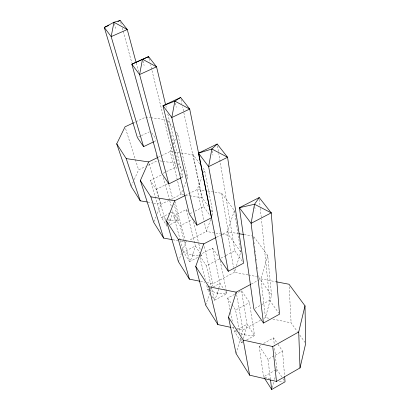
<?xml version="1.0" encoding="UTF-8"?>
<svg xmlns="http://www.w3.org/2000/svg" width="410" height="410" viewBox="0 0 410 410"><rect width="100%" height="100%" fill="white"/><g stroke="black" fill="none" stroke-linecap="round" stroke-linejoin="round"><path stroke-width="0.31" stroke-dasharray="2.05 1.54" d="M274.603 379.527L275.243 376.523M276.279 371.711L276.791 369.308L274.474 346.675M243.253 338.522L244.58 334.929L247.04 324.259L241.475 290.649L235.401 293.919M212.149 296.62L214.491 300.274L217.551 293.34L218.709 288.63M218.853 288.045L220.016 283.336L212.544 248.091L199.865 254.692M180.385 240.445L183.588 252.073L189.697 261.606L192.895 255.404L195.355 245.99L186.345 209.541L173.635 215.952L180.215 239.829M253.816 236.724L267.679 255.44L271.543 295.338L265.449 317.55L263.804 318.457M168.515 223.701L170.319 220.662L172.759 211.775L172.256 209.94M267.679 255.44L260.914 278.877L265.449 317.55L269.831 318.457M236.068 353.543L240.649 337.819M241.357 335.401L242.945 329.958L236.196 292.176M272.23 387.747L273.993 381.9M235.535 268.734L234.407 272.307L212.846 283.771L207.286 282.674M236.473 265.762L240.793 252.078L234.417 210.52L221.677 193.315L207.27 191.05M205.723 305.189L209.679 293.288M210.668 290.316L212.846 283.771L203.734 243.899M234.417 210.52L227.314 231.691L233.536 267.31M210.632 219.504L206.373 231.45L189.041 240.368M212.124 215.322L212.974 212.933L204.585 170.237L202.412 167.3M242.366 340.915L241.7 342.709L234.346 331.244L233.464 326.862M178.396 261.647L181.486 253.349M182.373 250.981L185.689 242.095L185.197 240.239M202.366 176.064L197.251 189.471L203.96 220.339M203.478 173.148L204.585 170.237M182.563 190.266L180.938 194.376L169.576 200.044M183.726 187.329L186.053 181.461M186.986 179.114L187.683 177.351L177.689 133.906L175.813 131.374M153.899 221.651L155.805 217.023M157.24 213.554L161.058 204.298L148.799 162.539M172.195 146.79L170.201 151.474L180.938 194.376L189.071 195.683M173.194 144.448L175.69 138.59M176.689 136.248L177.689 133.906M131.164 186.381L133.219 181.825M134.249 179.544L138.616 169.858L145.371 166.583M275.689 369.938L263.579 376.831L264.255 377.887M270.457 379.434L267.961 359.303L282.541 351.068L277.519 343.677M270.159 379.214L263.579 376.831L259.161 345.932L260.827 345.005M263.599 343.452L273.572 337.876L277.16 343.149M242.817 342.094L241.7 342.709L240.757 337.691M246.723 339.926L254.528 335.595L249.526 302.493L241.475 290.649M237.108 329.722L234.346 331.244L237.359 332.325M237.662 329.42L247.04 324.259L254.528 335.595L244.58 334.929L239.763 333.197M260.509 320.271L242.945 329.958L236.683 328.615M254.969 308.34L261.529 304.758M262.072 304.461L269.724 300.279L261.416 219.119M240.05 333.924L235.571 310.078L249.526 302.493M251.361 284.017L260.914 278.877L276.519 281.86M230.066 309.97L227.673 298.08L234.848 294.216M209.469 288.953L207.803 289.839L209.141 291.925M210.022 288.655L211.135 288.066M213.354 286.882L220.016 283.336L224.444 290.039M226.325 291.156L226.827 293.647L214.491 300.274L206.44 265.808L219.816 258.787M220.882 258.162L225.362 255.814M225.92 255.517L234.874 250.817L218.75 153.514M197.62 257.48L189.697 261.606L184.239 241.218M200.449 256.004L201.576 255.415L201.141 253.575M216.649 237.211L227.314 231.691L238.512 233.633M186.806 241.516L185.689 242.095L179.554 240.983M184.075 240.603L180.103 225.777L192.941 219.247M189.891 213.702L192.669 212.298M194.888 211.176L203.77 206.676L182.614 106.846M170.288 224.572L178.473 220.426L174.158 204.344M169.924 213.205L161.412 217.484L167.013 226.228L156.169 189.405L150.28 180.456L161.945 174.737M170.488 212.918L172.759 211.775L178.473 220.426L170.319 220.662L161.412 217.484L150.28 180.456M169.007 200.326L161.058 204.298L152.223 202.827M185.422 195.385L197.251 189.471L204.769 190.655M156.169 189.405L168.515 183.311M181.174 177.817L182.85 176.987L167.69 113.493M163.134 173.266L165.896 171.913M166.45 171.641L175.839 167.039L150.547 64.703M148.184 165.22L157.184 160.853M158.275 157.25L170.201 151.474L173.297 151.92M154.175 141.588L156.963 140.256M138.534 136.996L140.835 135.905M141.414 135.633L149.471 131.8M134.224 122.508L135.372 121.97M135.951 121.698L145.724 117.101L150.168 117.675M200.541 253.846L195.355 245.99L183.588 252.073L192.895 255.404L201.576 255.415L200.885 254.369M209.52 290.459L217.551 293.34L226.827 293.647L224.782 290.552M279.384 381.244L283.166 381.628M150.803 117.757L165.399 119.633M173.917 152.007L193.115 154.739L199.875 163.872M159.633 160.858L162.15 161.227M162.78 161.32L176.607 163.354M189.697 195.785L202.212 197.794L208.628 206.819M147.805 202.089L151.592 202.719M244.114 234.602L251.581 235.899M221.421 234.084L206.373 231.45L204.093 220.954M222.046 234.192L228.939 235.396L240.793 252.078M172.81 239.763L178.945 240.87M247.953 274.885L234.407 272.307L233.644 267.93M248.573 275.002L256.578 276.524M200.495 281.337L204.815 282.188M272.957 319.103L291.105 322.86L297.24 331.49M231.671 327.539L234.177 328.077M208.946 290.254L207.803 289.839L206.461 284.335M173.189 127.833L167.3 119.879L169.238 127.874M177.868 163.544L183.439 171.38M185.914 174.86L187.683 177.351M211.165 210.386L212.974 212.933M258.782 277.385L271.543 295.338M299.802 335.093L304.968 342.365M151.679 132.753L155.908 138.754M175.839 167.039L177.684 169.658M180.267 173.322L182.85 176.987M203.77 206.676L210.145 215.721M234.874 250.817L242.494 261.631M269.724 300.279L278.795 313.153M186.345 209.541L188.082 212.098M212.544 248.091L218.433 256.747M276.791 369.308L282.644 378.174M282.987 378.691L284.022 380.255M173.635 215.952L180.103 225.777M199.655 255.491L206.44 265.808M227.673 298.08L231.793 304.338M232.137 304.861L235.571 310.078M259.161 345.932L267.961 359.303M125.598 128.653L135.172 158.952M135.361 159.557L138.616 169.858M114.277 23.38L115.717 28.439M169.837 218.976L170.319 220.662M156.225 155.067L157.409 159.357M120.683 22.345L121.36 24.805M122.206 27.885L131.846 62.955M163.344 177.525L169.566 200.157M169.735 200.767L171.247 206.271M136.222 62.93L138.544 71.586M168.848 184.546L172.83 199.393M174.88 201.356L185.033 239.624M192.474 253.769L192.895 255.404M142.952 60.926L144.115 65.451M149.014 58.497L149.932 62.223M199.911 257.424L205.272 279.441M169.386 128.489L174.891 151.244M175.039 151.859L177.422 161.699M165.758 105.401L166.65 109.137M193.525 221.697L198.65 243.156M198.799 243.771L200.408 250.51M175.296 102.997L176.264 107.343M217.197 291.766L217.551 293.34M181.025 99.358L181.953 103.725M193.115 154.739L202.212 197.794M230.569 312.471L232.332 321.23M220.19 260.652L226.202 290.536M212.19 150.849L212.944 155.144M244.314 333.443L244.58 334.929M221.677 193.315L228.939 235.396M217.495 145.929L218.648 152.879M253.523 236.857L253.836 239.399M254.226 242.576L254.379 243.842M254.692 246.384L254.846 247.655M255.235 250.833L255.389 252.104M255.702 254.646L255.855 255.917M256.245 259.089L256.404 260.36M257.254 267.351L257.413 268.622M258.269 275.607L258.423 276.878M254.794 206.63L255.199 210.207M259.407 199.46L260.053 205.799M260.314 208.336L261.354 218.484M273.572 337.876L274.413 346.05M282.541 351.068L284.54 375.545M289.142 286.774L291.105 322.86"/><path stroke-width="0.61" d="M250.802 284.32L236.196 292.176L228.483 317.212L236.068 353.543L249.639 375.17L276.483 381.423L300.017 367.929L305.706 343.406L305.004 305.85L289.004 284.243L276.519 281.86M300.017 367.929L298.711 331.967L305.004 305.85M230.42 327.272L217.894 324.587L205.723 305.189L195.744 266.433L203.734 243.899L216.085 237.503M199.875 281.214L189.379 279.143L178.396 261.647L166.552 221.149L174.716 200.741L184.859 195.667M172.2 239.65L163.616 238.092L153.658 222.23L140.358 180.523L148.62 161.924L157.707 157.527M147.169 201.986L140.23 200.828L131.164 186.381L116.722 143.859L125.024 126.833L133.65 122.78M259.212 197.558L254.528 204.247L251.104 223.322L263.466 323.054L279.523 314.183L271.236 212.872L259.212 197.558L239.404 207.706L253.872 308.94L263.466 323.054M217.182 144.033L211.862 149.009L198.517 153.161L219.765 258.751L228.283 271.287L243.581 263.174L227.576 157.271L217.182 144.033L198.517 153.161L208.623 166.644L228.283 271.287M180.631 97.488L174.88 101.132L162.99 105.765L189.338 213.984L196.954 225.192L211.56 217.73L189.702 109.039L180.631 97.488L162.99 105.765L171.805 117.521L196.954 225.192M264.593 378.415L271.702 389.5L285.053 381.823L284.642 376.8M228.483 317.212L243.238 340.095L272.752 346.547L298.711 331.967M165.609 104.781L156.538 66.809L148.553 56.636L131.835 64.196L162.027 173.809L168.879 183.89L181.174 177.817M136.059 62.31L127.259 29.525L120.176 20.5L113.954 22.258L104.294 27.444L137.381 137.545L143.577 146.662L153.617 141.855M108.829 25.461L104.294 27.444L111.166 36.618L143.577 146.662M117.906 21.494L120.176 20.5M116.722 143.859L126.224 158.603L148.62 161.924M140.358 180.523L150.875 196.831L174.716 200.741M239.132 233.741L243.489 234.494M166.552 221.149L178.253 239.296L203.734 243.899M195.744 266.433L208.839 286.744L236.196 292.176M126.224 158.603L140.23 200.828M150.875 196.831L163.616 238.092M178.253 239.296L189.379 279.143M168.879 183.89L139.59 74.543L131.835 64.196L148.553 56.636L148.861 57.877M208.839 286.744L217.894 324.587M243.238 340.095L249.639 375.17M270.533 380.065L271.702 389.5M272.752 346.547L276.483 381.423M211.862 149.009L208.623 166.644L227.576 157.271L211.862 149.009M174.88 101.132L171.805 117.521L189.702 109.039L174.88 101.132M142.516 59.23L139.59 74.543L156.538 66.809L142.516 59.23M113.954 22.258L111.166 36.618L127.259 29.525L113.954 22.258M271.236 212.872L251.104 223.322L239.404 207.706L254.528 204.247L271.236 212.872"/></g></svg>
